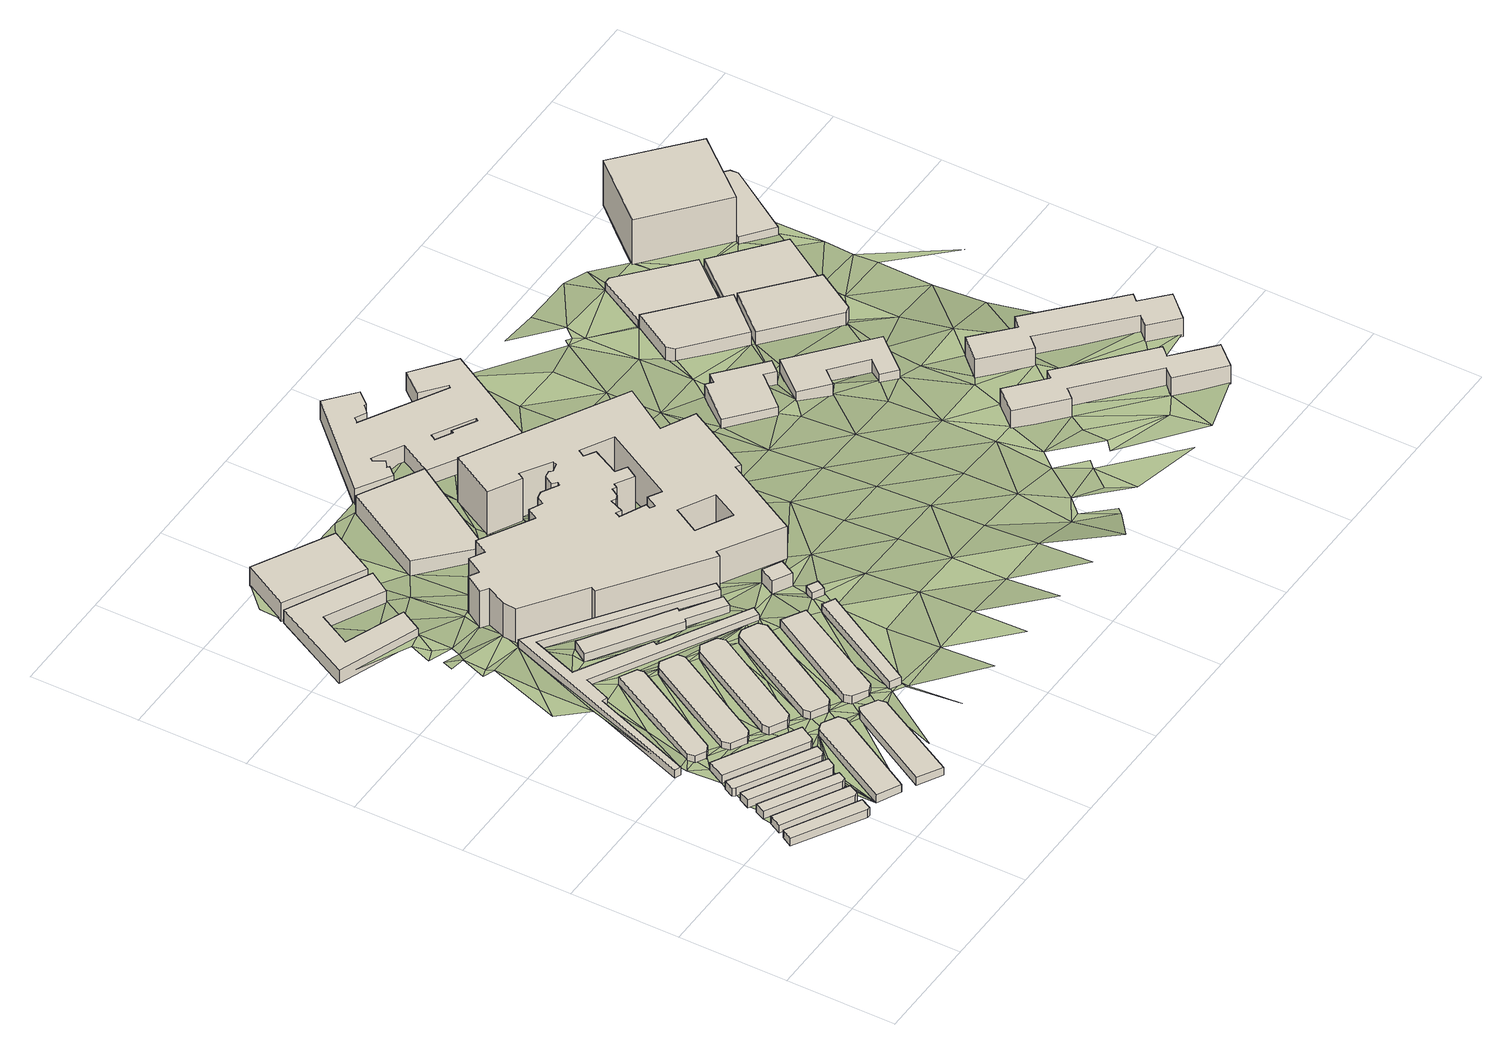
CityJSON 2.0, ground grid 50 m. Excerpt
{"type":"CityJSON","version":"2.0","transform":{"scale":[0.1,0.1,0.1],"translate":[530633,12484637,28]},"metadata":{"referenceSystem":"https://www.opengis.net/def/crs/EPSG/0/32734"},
"CityObjects":{
"building1":{"type":"Building","attributes":{"building":"warehouse","building:levels":1,"building_height":4.1,"plus_code":"4FRW3F74+6J5","ground_height":43.97,"roof_height":48.07},"geometry":[{"type":"Solid","lod":"1","boundaries":[[[[0,1,2,3]],[[1,4,5,2]],[[4,6,7,5]],[[6,8,9,7]],[[8,0,3,9]],[[3,2,5,7,9]],[[8,6,4,1,0]]]]}]},
"building2":{"type":"Building","attributes":{"building":"warehouse","building:levels":1,"building_height":4.1,"plus_code":"4FRW3F74+6MM","ground_height":43.97,"roof_height":48.07},"geometry":[{"type":"Solid","lod":"1","boundaries":[[[[10,11,12,13]],[[11,14,15,12]],[[14,16,17,15]],[[16,18,19,17]],[[18,10,13,19]],[[13,12,15,17,19]],[[18,16,14,11,10]]]]}]},
"building3":{"type":"Building","attributes":{"building":"warehouse","building:levels":1,"building_height":4.1,"plus_code":"4FRW3F74+7M8","ground_height":44.32,"roof_height":48.42},"geometry":[{"type":"Solid","lod":"1","boundaries":[[[[20,21,22,23]],[[21,24,25,22]],[[24,26,27,25]],[[26,28,29,27]],[[28,20,23,29]],[[23,22,25,27,29]],[[28,26,24,21,20]]]]}]},
"building4":{"type":"Building","attributes":{"building":"warehouse","building:levels":1,"building_height":4.1,"plus_code":"4FRW3F74+7MX","ground_height":44.83,"roof_height":48.93},"geometry":[{"type":"Solid","lod":"1","boundaries":[[[[30,31,32,33]],[[31,34,35,32]],[[34,36,37,35]],[[36,38,39,37]],[[38,30,33,39]],[[33,32,35,37,39]],[[38,36,34,31,30]]]]}]},
"building5":{"type":"Building","attributes":{"building":"warehouse","building:levels":1,"building_height":4.1,"plus_code":"4FRW3F74+8PF","ground_height":44.83,"roof_height":48.93},"geometry":[{"type":"Solid","lod":"1","boundaries":[[[[40,41,42,43]],[[41,44,45,42]],[[44,46,47,45]],[[46,48,49,47]],[[48,50,51,49]],[[50,40,43,51]],[[43,42,45,47,49,51]],[[50,48,46,44,41,40]]]]}]},
"building6":{"type":"Building","attributes":{"building":"warehouse","building:levels":1,"building_height":4.1,"plus_code":"4FRW3F74+9P4","ground_height":45.33,"roof_height":49.43},"geometry":[{"type":"Solid","lod":"1","boundaries":[[[[52,53,54,55]],[[53,56,57,54]],[[56,58,59,57]],[[58,60,61,59]],[[60,52,55,61]],[[55,54,57,59,61]],[[60,58,56,53,52]]]]}]},
"building7":{"type":"Building","attributes":{"building":"warehouse","building:levels":1,"building_height":4.1,"plus_code":"4FRW3F74+6RJ","ground_height":43.97,"roof_height":48.07},"geometry":[{"type":"Solid","lod":"1","boundaries":[[[[62,63,64,65]],[[63,66,67,64]],[[66,68,69,67]],[[68,70,71,69]],[[70,72,73,71]],[[72,62,65,73]],[[65,64,67,69,71,73]],[[72,70,68,66,63,62]]]]}]},
"building8":{"type":"Building","attributes":{"building":"warehouse","building:levels":1,"building_height":4.1,"plus_code":"4FRW3F74+GP9","ground_height":44.05,"roof_height":48.15},"geometry":[{"type":"Solid","lod":"1","boundaries":[[[[74,75,76,77]],[[75,78,79,76]],[[78,80,81,79]],[[80,82,83,81]],[[82,84,85,83]],[[84,86,87,85]],[[86,74,77,87]],[[77,76,79,81,83,85,87]],[[86,84,82,80,78,75,74]]]]}]},
"building9":{"type":"Building","attributes":{"building":"warehouse","building:levels":1,"building_height":4.1,"plus_code":"4FRW3F74+5VW","ground_height":44.79,"roof_height":48.89},"geometry":[{"type":"Solid","lod":"1","boundaries":[[[[88,89,90,91]],[[89,92,93,90]],[[92,94,95,93]],[[94,96,97,95]],[[96,98,99,97]],[[98,88,91,99]],[[91,90,93,95,97,99]],[[98,96,94,92,89,88]]]]}]},
"building10":{"type":"Building","attributes":{"building":"warehouse","building:levels":1,"building_height":4.1,"plus_code":"4FRW3F74+FRJ","ground_height":44.05,"roof_height":48.15},"geometry":[{"type":"Solid","lod":"1","boundaries":[[[[100,101,102,103]],[[101,104,105,102]],[[104,106,107,105]],[[106,108,109,107]],[[108,110,111,109]],[[110,112,113,111]],[[112,114,115,113]],[[114,100,103,115]],[[103,102,105,107,109,111,113,115]],[[114,112,110,108,106,104,101,100]]]]}]},
"building11":{"type":"Building","attributes":{"building":"warehouse","building:levels":1,"building_height":4.1,"plus_code":"4FRW3F74+FV4","ground_height":44.62,"roof_height":48.72},"geometry":[{"type":"Solid","lod":"1","boundaries":[[[[116,117,118,119]],[[117,120,121,118]],[[120,122,123,121]],[[122,124,125,123]],[[124,126,127,125]],[[126,128,129,127]],[[128,130,131,129]],[[130,116,119,131]],[[119,118,121,123,125,127,129,131]],[[130,128,126,124,122,120,117,116]]]]}]},
"building12":{"type":"Building","attributes":{"address":"20 Brickfield Road Salt River Cape Town","building":"industrial","building:levels":2,"building_height":6.9,"plus_code":"4FRW3F84+2QG","ground_height":38.12,"roof_height":45.02},"geometry":[{"type":"Solid","lod":"1","boundaries":[[[[132,133,134,135]],[[133,136,137,134]],[[136,138,139,137]],[[138,140,141,139]],[[140,142,143,141]],[[142,144,145,143]],[[144,146,147,145]],[[146,132,135,147]],[[135,134,137,139,141,143,145,147]],[[146,144,142,140,138,136,133,132]]]]}]},
"building13":{"type":"Building","attributes":{"building":"warehouse","building:levels":1,"building_height":4.1,"plus_code":"4FRW3F74+JV7","ground_height":42.36,"roof_height":46.46},"geometry":[{"type":"Solid","lod":"1","boundaries":[[[[148,149,150,151]],[[149,152,153,150]],[[152,154,155,153]],[[154,156,157,155]],[[156,158,159,157]],[[158,160,161,159]],[[160,162,163,161]],[[162,164,165,163]],[[164,166,167,165]],[[166,168,169,167]],[[168,170,171,169]],[[170,172,173,171]],[[172,174,175,173]],[[174,148,151,175]],[[151,150,153,155,157,159,161,163,165,167,169,171,173,175]],[[174,172,170,168,166,164,162,160,158,156,154,152,149,148]]]]}]},
"building14":{"type":"Building","attributes":{"building":"warehouse","building:levels":1,"building_height":4.1,"plus_code":"4FRW3F74+CW9","ground_height":44.39,"roof_height":48.49},"geometry":[{"type":"Solid","lod":"1","boundaries":[[[[176,177,178,179]],[[177,180,181,178]],[[180,182,183,181]],[[182,184,185,183]],[[184,186,187,185]],[[186,188,189,187]],[[188,190,191,189]],[[190,176,179,191]],[[179,178,181,183,185,187,189,191]],[[190,188,186,184,182,180,177,176]]]]}]},
"building15":{"type":"Building","attributes":{"address":"Brickfield Park 16 Brickfield Road Salt River Cape Town","building":"industrial","building:levels":3,"building_height":9.7,"plus_code":"4FRW3F84+4Q7","ground_height":37.23,"roof_height":46.93},"geometry":[{"type":"Solid","lod":"1","boundaries":[[[[192,193,194,195]],[[193,196,197,194]],[[196,198,199,197]],[[198,192,195,199]],[[195,194,197,199]],[[198,196,193,192]]]]}]},
"building16":{"type":"Building","attributes":{"building":"warehouse","building:levels":1,"building_height":4.1,"plus_code":"4FRW3F75+92M","ground_height":44.39,"roof_height":48.49},"geometry":[{"type":"Solid","lod":"1","boundaries":[[[[200,201,202,203]],[[201,204,205,202]],[[204,206,207,205]],[[206,208,209,207]],[[208,210,211,209]],[[210,200,203,211]],[[203,202,205,207,209,211]],[[210,208,206,204,201,200]]]]}]},
"building17":{"type":"Building","attributes":{"building":"warehouse","building:levels":1,"building_height":4.1,"plus_code":"4FRW3F74+MW2","ground_height":43.27,"roof_height":47.37},"geometry":[{"type":"Solid","lod":"1","boundaries":[[[[212,213,214,215]],[[213,216,217,214]],[[216,218,219,217]],[[218,220,221,219]],[[220,222,223,221]],[[222,224,225,223]],[[224,226,227,225]],[[226,212,215,227]],[[215,214,217,219,221,223,225,227]],[[226,224,222,220,218,216,213,212]]]]}]},
"building18":{"type":"Building","attributes":{"building":"warehouse","building:levels":1,"building_height":4.1,"plus_code":"4FRW3F75+933","ground_height":45.38,"roof_height":49.48},"geometry":[{"type":"Solid","lod":"1","boundaries":[[[[228,229,230,231]],[[229,232,233,230]],[[232,234,235,233]],[[234,228,231,235]],[[231,230,233,235]],[[234,232,229,228]]]]}]},
"building19":{"type":"Building","attributes":{"building":"yes","building:levels":1,"building_height":4.1,"plus_code":"4FRW3F75+F56","ground_height":44.02,"roof_height":48.12},"geometry":[{"type":"Solid","lod":"1","boundaries":[[[[236,237,238,239]],[[237,240,241,238]],[[240,242,243,241]],[[242,236,239,243]],[[239,238,241,243]],[[242,240,237,236]]]]}]},
"building20":{"type":"Building","attributes":{"address":"Store-All 16 Pickwick Road Salt River Cape Town","building":"office","building:levels":2,"building_height":6.9,"plus_code":"4FRW3F75+G4H","ground_height":44.02,"roof_height":50.92},"geometry":[{"type":"Solid","lod":"1","boundaries":[[[[244,245,246,247]],[[245,248,249,246]],[[248,250,251,249]],[[250,244,247,251]],[[247,246,249,251]],[[250,248,245,244]]]]}]},
"building21":{"type":"Building","attributes":{"building":"parking","building:levels":3,"amenity":"parking","building_height":9.7,"plus_code":"4FRW3F84+2XW","ground_height":35.94,"roof_height":45.64},"geometry":[{"type":"Solid","lod":"1","boundaries":[[[[252,253,254,255]],[[253,256,257,254]],[[256,258,259,257]],[[258,252,255,259]],[[255,254,257,259]],[[258,256,253,252]]]]}]},
"building22":{"type":"Building","attributes":{"address":"Upper East Side 31 Brickfield Road 7935 Cape Town","building":"apartments","building:levels":8,"building:flats":"250","building_height":23.7,"plus_code":"4FRW3F74+QXM","ground_height":35.68,"roof_height":59.38},"geometry":[{"type":"Solid","lod":"1","boundaries":[[[[260,261,262,263]],[[261,264,265,262]],[[264,266,267,265]],[[266,268,269,267]],[[268,270,271,269]],[[270,272,273,271]],[[272,274,275,273]],[[274,276,277,275]],[[276,278,279,277]],[[278,280,281,279]],[[280,282,283,281]],[[282,284,285,283]],[[284,286,287,285]],[[286,288,289,287]],[[288,290,291,289]],[[290,292,293,291]],[[292,294,295,293]],[[294,296,297,295]],[[296,298,299,297]],[[298,300,301,299]],[[300,302,303,301]],[[302,304,305,303]],[[304,306,307,305]],[[306,308,309,307]],[[308,310,311,309]],[[310,312,313,311]],[[312,314,315,313]],[[314,316,317,315]],[[316,318,319,317]],[[318,320,321,319]],[[320,322,323,321]],[[322,324,325,323]],[[324,326,327,325]],[[326,328,329,327]],[[328,330,331,329]],[[330,260,263,331]],[[332,333,334,335]],[[333,336,337,334]],[[336,338,339,337]],[[338,340,341,339]],[[340,342,343,341]],[[342,344,345,343]],[[344,346,347,345]],[[346,348,349,347]],[[348,350,351,349]],[[350,352,353,351]],[[352,354,355,353]],[[354,356,357,355]],[[356,358,359,357]],[[358,360,361,359]],[[360,362,363,361]],[[362,364,365,363]],[[364,366,367,365]],[[366,368,369,367]],[[368,370,371,369]],[[370,372,373,371]],[[372,332,335,373]],[[374,375,376,377]],[[375,378,379,376]],[[378,380,381,379]],[[380,374,377,381]],[[263,262,265,267,269,271,273,275,277,279,281,283,285,287,289,291,293,295,297,299,301,303,305,307,309,311,313,315,317,319,321,323,325,327,329,331],[335,334,337,339,341,343,345,347,349,351,353,355,357,359,361,363,365,367,369,371,373],[377,376,379,381]],[[330,328,326,324,322,320,318,316,314,312,310,308,306,304,302,300,298,296,294,292,290,288,286,284,282,280,278,276,274,272,270,268,266,264,261,260],[372,370,368,366,364,362,360,358,356,354,352,350,348,346,344,342,340,338,336,333,332],[380,378,375,374]]]]}]},
"building23":{"type":"Building","attributes":{"address":"Brickworks 15 Brickfield Road Salt River Cape Town","building":"yes","building:levels":3,"building_height":9.7,"plus_code":"4FRW3F85+46V","ground_height":33.22,"roof_height":42.92},"geometry":[{"type":"Solid","lod":"1","boundaries":[[[[382,383,384,385]],[[383,386,387,384]],[[386,388,389,387]],[[388,390,391,389]],[[390,392,393,391]],[[392,394,395,393]],[[394,396,397,395]],[[396,398,399,397]],[[398,400,401,399]],[[400,402,403,401]],[[402,404,405,403]],[[404,406,407,405]],[[406,408,409,407]],[[408,410,411,409]],[[410,412,413,411]],[[412,414,415,413]],[[414,416,417,415]],[[416,418,419,417]],[[418,420,421,419]],[[420,422,423,421]],[[422,424,425,423]],[[424,382,385,425]],[[426,427,428,429]],[[427,430,431,428]],[[430,432,433,431]],[[432,434,435,433]],[[434,436,437,435]],[[436,426,429,437]],[[385,384,387,389,391,393,395,397,399,401,403,405,407,409,411,413,415,417,419,421,423,425],[429,428,431,433,435,437]],[[424,422,420,418,416,414,412,410,408,406,404,402,400,398,396,394,392,390,388,386,383,382],[436,434,432,430,427,426]]]]}]},
"building24":{"type":"Building","attributes":{"address":"Salt River Cape Town","building":"industrial","building:levels":2,"building_height":6.9,"plus_code":"4FRW3F75+RH3","ground_height":32.86,"roof_height":39.76},"geometry":[{"type":"Solid","lod":"1","boundaries":[[[[438,439,440,441]],[[439,442,443,440]],[[442,444,445,443]],[[444,446,447,445]],[[446,448,449,447]],[[448,450,451,449]],[[450,452,453,451]],[[452,438,441,453]],[[441,440,443,445,447,449,451,453]],[[452,450,448,446,444,442,439,438]]]]}]},
"building25":{"type":"Building","attributes":{"address":"Salt River Cape Town","building":"industrial","building:levels":2,"building_height":6.9,"plus_code":"4FRW3F75+MPQ","ground_height":33.14,"roof_height":40.04},"geometry":[{"type":"Solid","lod":"1","boundaries":[[[[454,455,456,457]],[[455,458,459,456]],[[458,460,461,459]],[[460,462,463,461]],[[462,464,465,463]],[[464,466,467,465]],[[466,468,469,467]],[[468,454,457,469]],[[457,456,459,461,463,465,467,469]],[[468,466,464,462,460,458,455,454]]]]}]},
"building26":{"type":"Building","attributes":{"address":"Salt River Cape Town","building":"dormitory","building:levels":3,"beds":"45","residential":"university","building_height":9.7,"plus_code":"4FRW3F75+8WF","ground_height":36.84,"roof_height":46.54},"geometry":[{"type":"Solid","lod":"1","boundaries":[[[[470,471,472,473]],[[471,474,475,472]],[[474,476,477,475]],[[476,478,479,477]],[[478,480,481,479]],[[480,482,483,481]],[[482,484,485,483]],[[484,486,487,485]],[[486,488,489,487]],[[488,490,491,489]],[[490,492,493,491]],[[492,470,473,493]],[[473,472,475,477,479,481,483,485,487,489,491,493]],[[492,490,488,486,484,482,480,478,476,474,471,470]]]]}]},
"building27":{"type":"Building","attributes":{"address":"Salt River Cape Town","building":"industrial","building:levels":2,"building_height":6.9,"plus_code":"4FRW3F75+WMG","ground_height":31.26,"roof_height":38.16},"geometry":[{"type":"Solid","lod":"1","boundaries":[[[[494,495,496,497]],[[495,498,499,496]],[[498,500,501,499]],[[500,502,503,501]],[[502,494,497,503]],[[497,496,499,501,503]],[[502,500,498,495,494]]]]}]},
"building28":{"type":"Building","attributes":{"address":"Cape Sidecar Adventures 1 Dickens Road Salt River Cape Town","building":"industrial","building:levels":2,"building_height":6.9,"plus_code":"4FRW3F75+RRC","ground_height":31.26,"roof_height":38.16},"geometry":[{"type":"Solid","lod":"1","boundaries":[[[[504,505,506,507]],[[505,508,509,506]],[[508,510,511,509]],[[510,512,513,511]],[[512,504,507,513]],[[507,506,509,511,513]],[[512,510,508,505,504]]]]}]},
"building29":{"type":"Building","attributes":{"address":"Salt River Cape Town","building":"industrial","building:levels":1,"building_height":4.1,"plus_code":"4FRW3F85+2PP","ground_height":30.61,"roof_height":34.71},"geometry":[{"type":"Solid","lod":"1","boundaries":[[[[514,515,516,517]],[[515,518,519,516]],[[518,520,521,519]],[[520,522,523,521]],[[522,514,517,523]],[[517,516,519,521,523]],[[522,520,518,515,514]]]]}]},
"building30":{"type":"Building","attributes":{"address":"Salt River Cape Town","building":"dormitory","building:levels":3,"beds":"45","residential":"university","building_height":9.7,"plus_code":"4FRW3F76+C26","ground_height":37.12,"roof_height":46.82},"geometry":[{"type":"Solid","lod":"1","boundaries":[[[[524,525,526,527]],[[525,528,529,526]],[[528,530,531,529]],[[530,532,533,531]],[[532,534,535,533]],[[534,536,537,535]],[[536,538,539,537]],[[538,540,541,539]],[[540,542,543,541]],[[542,544,545,543]],[[544,546,547,545]],[[546,524,527,547]],[[527,526,529,531,533,535,537,539,541,543,545,547]],[[546,544,542,540,538,536,534,532,530,528,525,524]]]]}]},
"building31":{"type":"Building","attributes":{"address":"Salt River Cape Town","building":"industrial","building:levels":1,"building_height":4.1,"plus_code":"4FRW3F75+VV5","ground_height":29.79,"roof_height":33.89},"geometry":[{"type":"Solid","lod":"1","boundaries":[[[[548,549,550,551]],[[549,552,553,550]],[[552,554,555,553]],[[554,548,551,555]],[[551,550,553,555]],[[554,552,549,548]]]]}]},
"building32":{"type":"Building","attributes":{"address":"Industria House 350 Victoria Road Salt River Cape Town","building":"commercial","building:levels":8,"building_height":23.7,"plus_code":"4FRW3F85+4WF","ground_height":29,"roof_height":52.7},"geometry":[{"type":"Solid","lod":"1","boundaries":[[[[556,557,558,559]],[[557,560,561,558]],[[560,562,563,561]],[[562,556,559,563]],[[559,558,561,563]],[[562,560,557,556]]]]}]},
"building33":{"type":"Building","attributes":{"address":"352 Victoria Road Salt River Cape Town","building":"retail","building:levels":1,"building_height":4.1,"plus_code":"4FRW3F86+223","ground_height":28.65,"roof_height":32.75},"geometry":[{"type":"Solid","lod":"1","boundaries":[[[[564,565,566,567]],[[565,568,569,566]],[[568,570,571,569]],[[570,572,573,571]],[[572,574,575,573]],[[574,564,567,575]],[[567,566,569,571,573,575]],[[574,572,570,568,565,564]]]]}]},
"terrain1":{"type":"TINRelief","geometry":[{"type":"CompositeSurface","lod":"1","boundaries":[[[26,24,576]],[[16,577,0]],[[578,579,34]],[[580,26,576]],[[581,582,583]],[[584,585,46]],[[582,586,587]],[[588,587,589]],[[579,590,34]],[[586,591,587]],[[589,587,591]],[[72,592,580]],[[26,580,592]],[[591,586,593]],[[590,592,72]],[[50,581,583]],[[38,46,585]],[[581,56,582]],[[589,594,588]],[[72,36,590]],[[593,586,595]],[[34,590,36]],[[596,597,593]],[[598,595,586]],[[595,596,593]],[[72,599,36]],[[594,600,588]],[[50,56,581]],[[601,598,586]],[[38,48,46]],[[586,60,601]],[[36,599,38]],[[602,603,604]],[[589,74,594]],[[599,48,38]],[[58,56,50]],[[50,48,599]],[[605,606,598]],[[607,608,609]],[[605,598,601]],[[610,172,607]],[[600,594,611]],[[58,50,599]],[[114,597,596]],[[606,605,612]],[[606,612,613]],[[60,58,599]],[[614,605,601]],[[609,608,615]],[[601,60,614]],[[611,594,74]],[[603,616,604]],[[60,599,617]],[[614,60,618]],[[618,60,617]],[[618,619,614]],[[608,607,172]],[[114,84,597]],[[620,621,615]],[[622,611,74]],[[623,621,620]],[[606,613,624]],[[625,619,618]],[[626,623,627]],[[628,629,630]],[[617,631,618]],[[617,632,631]],[[172,615,608]],[[613,612,124]],[[627,623,633]],[[634,632,604]],[[622,74,635]],[[636,630,637]],[[615,172,620]],[[634,604,616]],[[636,637,638]],[[631,632,634]],[[619,625,639]],[[635,74,86]],[[620,640,623]],[[641,642,643]],[[628,630,636]],[[644,631,634]],[[636,638,628]],[[623,640,633]],[[645,646,631]],[[647,648,212]],[[86,84,112]],[[112,635,86]],[[649,650,651]],[[648,647,166]],[[641,652,642]],[[644,645,631]],[[84,114,112]],[[640,620,172]],[[634,653,644]],[[613,124,624]],[[654,655,656]],[[638,633,657]],[[658,212,648]],[[635,112,659]],[[660,644,653]],[[647,212,226]],[[639,117,619]],[[653,650,649]],[[226,166,647]],[[628,638,661]],[[640,657,633]],[[660,653,649]],[[172,662,640]],[[622,635,663]],[[643,642,664]],[[184,639,625]],[[655,654,665]],[[657,661,638]],[[654,656,666]],[[661,652,628]],[[660,649,667]],[[667,668,660]],[[652,664,642]],[[659,624,122]],[[646,645,177]],[[669,662,172]],[[212,658,670]],[[624,124,122]],[[671,672,673]],[[674,657,640]],[[667,649,675]],[[649,671,675]],[[659,663,635]],[[667,676,668]],[[671,673,675]],[[224,166,226]],[[670,677,212]],[[670,658,678]],[[652,661,679]],[[657,680,661]],[[184,117,639]],[[664,652,679]],[[172,681,669]],[[140,666,656]],[[662,669,682]],[[663,659,122]],[[679,661,680]],[[678,677,670]],[[683,622,663]],[[120,117,184]],[[673,684,675]],[[140,664,679]],[[122,120,663]],[[645,201,177]],[[120,184,182]],[[680,685,686]],[[686,679,680]],[[668,676,687]],[[224,688,166]],[[232,676,667]],[[689,681,172]],[[673,690,684]],[[663,120,182]],[[678,691,677]],[[679,692,140]],[[686,692,679]],[[166,688,693]],[[182,180,663]],[[675,684,694]],[[216,677,695]],[[140,192,666]],[[669,681,696]],[[683,180,177]],[[697,698,686]],[[663,180,683]],[[686,698,692]],[[683,177,201]],[[140,692,192]],[[224,222,688]],[[694,229,675]],[[677,691,695]],[[676,232,687]],[[220,688,222]],[[687,683,201]],[[698,699,692]],[[691,220,695]],[[689,696,681]],[[688,220,693]],[[683,245,691]],[[687,245,683]],[[700,701,192]],[[702,687,232]],[[703,694,684]],[[220,691,244]],[[704,192,692]],[[699,698,705]],[[684,706,707]],[[245,687,702]],[[220,244,693]],[[232,229,702]],[[696,689,693]],[[245,244,691]],[[703,229,694]],[[684,707,703]],[[693,244,696]],[[229,708,702]],[[236,245,702]],[[696,244,709]],[[699,705,710]],[[700,192,704]],[[236,248,245]],[[236,711,248]],[[712,699,710]],[[708,229,713]],[[714,699,712]],[[713,229,703]],[[709,244,715]],[[713,711,708]],[[710,716,717]],[[717,712,710]],[[718,700,704]],[[711,719,248]],[[715,244,250]],[[720,721,722]],[[250,248,719]],[[699,714,258]],[[707,723,703]],[[724,721,720]],[[713,719,711]],[[725,712,717]],[[707,726,723]],[[727,728,729]],[[712,730,714]],[[731,725,717]],[[732,721,733]],[[733,721,724]],[[250,719,715]],[[734,735,724]],[[736,718,704]],[[731,737,738]],[[739,713,703]],[[724,735,740]],[[733,724,740]],[[738,741,731]],[[741,725,731]],[[742,733,740]],[[743,738,737]],[[739,703,723]],[[740,744,742]],[[741,745,725]],[[728,727,746]],[[747,742,744]],[[258,714,730]],[[704,258,736]],[[748,745,741]],[[719,713,749]],[[744,740,750]],[[740,751,750]],[[752,745,748]],[[744,750,753]],[[713,739,749]],[[748,754,755]],[[756,736,258]],[[730,757,258]],[[752,748,755]],[[758,715,719]],[[750,751,759]],[[757,756,258]],[[760,761,756]],[[757,730,762]],[[739,723,763]],[[749,764,719]],[[757,765,756]],[[760,756,765]],[[766,759,767]],[[768,763,723]],[[769,770,715]],[[771,759,751]],[[769,715,758]],[[758,719,764]],[[772,773,767]],[[774,762,730]],[[767,759,771]],[[749,739,775]],[[763,776,739]],[[777,757,762]],[[772,767,771]],[[764,749,775]],[[739,776,775]],[[777,762,774]],[[769,758,778]],[[779,780,781]],[[774,730,290]],[[782,781,780]],[[758,764,783]],[[776,763,784]],[[783,764,775]],[[781,785,779]],[[786,769,778]],[[787,784,763]],[[788,778,758]],[[789,785,781]],[[775,776,790]],[[758,783,788]],[[777,774,791]],[[790,776,784]],[[792,786,290]],[[786,778,793]],[[794,783,775]],[[784,787,795]],[[791,774,290]],[[788,793,778]],[[794,775,790]],[[795,796,784]],[[777,791,797]],[[796,798,784]],[[790,784,798]],[[788,783,799]],[[795,800,796]],[[786,793,801]],[[799,783,794]],[[404,777,797]],[[290,786,802]],[[803,793,788]],[[801,802,786]],[[804,790,798]],[[290,805,791]],[[793,806,801]],[[788,799,803]],[[797,791,805]],[[807,794,790]],[[808,798,809]],[[806,802,801]],[[805,290,802]],[[810,806,793]],[[798,808,811]],[[790,804,807]],[[799,794,807]],[[804,798,811]],[[803,812,793]],[[793,812,810]],[[811,808,809]],[[404,797,813]],[[450,802,806]],[[797,805,813]],[[803,799,814]],[[815,804,811]],[[804,816,807]],[[807,814,799]],[[812,817,810]],[[802,818,805]],[[802,450,819]],[[820,811,809]],[[821,812,803]],[[807,816,822]],[[814,823,803]],[[404,813,824]],[[448,446,450]],[[807,822,814]],[[813,805,824]],[[817,825,810]],[[802,819,818]],[[812,821,817]],[[821,803,823]],[[819,450,446]],[[826,827,816]],[[474,822,816]],[[824,805,818]],[[817,828,825]],[[816,827,474]],[[822,829,814]],[[454,828,817]],[[823,814,830]],[[818,819,831]],[[832,821,823]],[[833,831,819]],[[826,834,835]],[[836,821,837]],[[819,446,838]],[[839,814,829]],[[832,837,821]],[[827,826,835]],[[828,454,840]],[[818,841,824]],[[839,830,814]],[[842,843,824]],[[823,830,832]],[[838,446,840]],[[842,824,841]],[[833,819,838]],[[827,835,474]],[[844,840,454]],[[845,835,834]],[[846,836,837]],[[818,831,847]],[[837,832,846]],[[848,849,850]],[[842,841,849]],[[841,818,847]],[[840,844,851]],[[852,829,853]],[[474,854,855]],[[844,454,856]],[[857,830,839]],[[829,858,839]],[[840,851,838]],[[835,854,474]],[[859,841,847]],[[839,860,857]],[[852,858,829]],[[835,845,854]],[[849,841,861]],[[860,839,858]],[[830,857,862]],[[862,856,454]],[[863,850,849]],[[859,861,841]],[[857,860,546]],[[864,855,854]],[[865,851,844]],[[858,852,866]],[[865,844,856]],[[522,859,847]],[[867,854,845]],[[851,504,838]],[[849,861,863]],[[852,868,866]],[[862,857,869]],[[546,869,857]],[[858,866,528]],[[862,865,856]],[[494,522,847]],[[494,838,504]],[[546,544,542]],[[869,546,542]],[[870,866,868]],[[871,522,494]],[[862,872,865]],[[504,871,494]],[[869,872,862]],[[873,528,866]],[[861,874,863]],[[861,875,874]],[[876,866,870]],[[877,865,872]],[[868,878,879]],[[514,522,871]],[[873,866,876]],[[504,880,871]],[[879,878,881]],[[882,874,875]],[[870,868,883]],[[872,884,877]],[[882,875,885]],[[542,886,869]],[[885,875,514]],[[870,883,876]],[[877,884,887]],[[871,888,514]],[[887,880,504]],[[872,869,889]],[[882,885,890]],[[542,891,886]],[[890,885,888]],[[892,891,542]],[[514,888,885]],[[880,887,884]],[[884,872,889]],[[869,886,889]],[[882,890,893]],[[894,890,888]],[[880,884,895]],[[896,888,897]],[[898,884,889]],[[888,548,897]],[[557,893,890]],[[896,894,888]],[[895,884,898]],[[899,548,880]],[[548,896,897]],[[895,899,880]],[[900,896,548]],[[548,899,900]],[[901,895,898]],[[902,900,899]],[[900,902,572]],[[557,903,904]]]}]}
},
"vertices":[
[391,189,160],[76,363,160],[76,363,201],[391,189,201],[46,314,160],[46,314,201],[351,139,160],[351,139,201],[366,139,160],[366,139,201],
[438,273,160],[121,448,160],[121,448,201],[438,273,201],[90,391,160],[90,391,201],[397,224,160],[397,224,201],[416,227,160],[416,227,201],
[480,348,163],[148,532,163],[148,532,204],[480,348,204],[125,487,163],[125,487,204],[442,309,163],[442,309,204],[461,312,163],[461,312,204],
[171,619,168],[147,571,168],[147,571,209],[171,619,209],[487,380,168],[487,380,209],[502,387,168],[502,387,209],[523,425,168],[523,425,209],
[197,705,168],[174,662,168],[174,662,209],[197,705,209],[183,648,168],[183,648,209],[528,456,168],[528,456,209],[545,462,168],[545,462,209],[564,501,168],[564,501,209],
[257,812,173],[213,732,173],[213,732,214],[257,812,214],[570,532,173],[570,532,214],[587,537,173],[587,537,214],[626,608,173],[626,608,214],
[549,102,160],[769,491,160],[769,491,201],[549,102,201],[766,525,160],[766,525,201],[698,564,160],[698,564,201],[663,553,160],[663,553,201],[442,155,160],[442,155,201],
[519,1393,161],[267,923,161],[267,923,201],[519,1393,201],[272,889,161],[272,889,201],[319,864,161],[319,864,201],[350,878,161],[350,878,201],[597,1322,161],[597,1322,201],[593,1352,161],[593,1352,201],
[851,479,168],[826,461,168],[826,461,209],[851,479,209],[606,69,168],[606,69,209],[714,7,168],[714,7,209],[930,403,168],[930,403,209],[925,437,168],[925,437,209],
[401,845,161],[408,810,161],[408,810,201],[401,845,201],[479,772,161],[479,772,201],[511,786,161],[511,786,201],[757,1229,161],[757,1229,201],[753,1261,161],[753,1261,201],[680,1301,161],[680,1301,201],[651,1288,161],[651,1288,201],
[670,694,166],[921,1139,166],[921,1139,207],[670,694,207],[912,1175,166],[912,1175,207],[842,1211,166],[842,1211,207],[811,1195,166],[811,1195,207],[563,754,166],[563,754,207],[564,723,166],[564,723,207],[639,682,166],[639,682,207],
[440,2340,101],[168,2445,101],[168,2445,170],[440,2340,170],[248,2596,101],[248,2596,170],[512,2463,101],[512,2463,170],[575,2564,101],[575,2564,170],[205,2752,101],[205,2752,170],[8,2378,101],[8,2378,170],[385,2240,101],[385,2240,170],
[201,914,144],[378,1384,144],[378,1384,185],[201,914,185],[404,1376,144],[404,1376,185],[454,1500,144],[454,1500,185],[1140,1117,144],[1140,1117,185],[1164,1157,144],[1164,1157,185],[776,1374,144],[776,1374,185],[787,1392,144],[787,1392,185],[463,1573,144],[463,1573,185],[542,1788,144],[542,1788,185],[1187,1324,144],[1187,1324,185],[1212,1360,144],[1212,1360,185],[519,1857,144],[519,1857,185],[172,923,144],[172,923,185],
[831,604,164],[1082,1046,164],[1082,1046,205],[831,604,205],[1074,1084,164],[1074,1084,205],[1005,1118,164],[1005,1118,205],[973,1110,164],[973,1110,205],[725,666,164],[725,666,205],[730,631,164],[730,631,205],[803,591,164],[803,591,205],
[685,2801,92],[335,2989,92],[335,2989,189],[685,2801,189],[216,2770,92],[216,2770,189],[567,2582,92],[567,2582,189],
[1240,959,164],[1137,1018,164],[1137,1018,205],[1240,959,205],[885,575,164],[885,575,205],[893,540,164],[893,540,205],[961,500,164],[961,500,205],[994,512,164],[994,512,205],
[571,1582,153],[944,1339,153],[944,1339,194],[571,1582,194],[956,1348,153],[956,1348,194],[1120,1242,153],[1120,1242,194],[1150,1289,153],[1150,1289,194],[987,1395,153],[987,1395,194],[996,1409,153],[996,1409,194],[618,1654,153],[618,1654,194],
[1083,425,174],[1347,890,174],[1347,890,215],[1083,425,215],[1292,919,174],[1292,919,215],[1033,452,174],[1033,452,215],
[1368,1036,160],[1344,994,160],[1344,994,201],[1368,1036,201],[1392,968,160],[1392,968,201],[1415,1011,160],[1415,1011,201],
[1333,1222,160],[1295,1150,160],[1295,1150,229],[1333,1222,229],[1378,1106,160],[1378,1106,229],[1416,1178,160],[1416,1178,229],
[930,2857,79],[706,2473,79],[706,2473,176],[930,2857,176],[929,2257,79],[929,2257,176],[1207,2705,79],[1207,2705,176],
[658,2122,77],[616,2146,77],[616,2146,314],[658,2122,314],[561,2060,77],[561,2060,314],[595,2036,77],[595,2036,314],[550,1945,77],[550,1945,314],[546,1884,77],[546,1884,314],[812,1693,77],[812,1693,314],[800,1670,77],[800,1670,314],[1233,1356,77],[1233,1356,314],[1248,1381,77],[1248,1381,314],[1521,1217,77],[1521,1217,314],[1719,1577,77],[1719,1577,314],[1742,1564,77],[1742,1564,314],[1911,1874,77],[1911,1874,314],[1762,1951,77],[1762,1951,314],[1896,2162,77],[1896,2162,314],[1200,2548,77],[1200,2548,314],[1083,2341,77],[1083,2341,314],[1225,2263,77],[1225,2263,314],[1242,2290,77],[1242,2290,314],[1373,2210,77],[1373,2210,314],[1365,2192,77],[1365,2192,314],[1327,2183,77],[1327,2183,314],[1313,2196,77],[1313,2196,314],[1283,2192,77],[1283,2192,314],[1255,2149,77],[1255,2149,314],[1276,2132,77],[1276,2132,314],[1268,2117,77],[1268,2117,314],[1193,2159,77],[1193,2159,314],[1159,2153,77],[1159,2153,314],[1139,2119,77],[1139,2119,314],[1080,2146,77],[1080,2146,314],[1049,2097,77],[1049,2097,314],[813,2231,77],[813,2231,314],[774,2163,77],[774,2163,314],[708,2200,77],[708,2200,314],[1625,2079,77],[1444,1749,77],[1444,1749,314],[1625,2079,314],[1385,1783,77],[1385,1783,314],[1357,1728,77],[1357,1728,314],[1336,1741,77],[1336,1741,314],[1345,1763,77],[1345,1763,314],[1228,1818,77],[1228,1818,314],[1239,1840,77],[1239,1840,314],[1264,1828,77],[1264,1828,314],[1292,1894,77],[1292,1894,314],[1312,1883,77],[1312,1883,314],[1332,1890,77],[1332,1890,314],[1355,1926,77],[1355,1926,314],[1371,1915,77],[1371,1915,314],[1383,1935,77],[1383,1935,314],[1465,1887,77],[1465,1887,314],[1499,1942,77],[1499,1942,314],[1449,1972,77],[1449,1972,314],[1512,2096,77],[1512,2096,314],[1464,2127,77],[1464,2127,314],[1483,2156,77],[1483,2156,314],[1537,1557,77],[1470,1434,77],[1470,1434,314],[1537,1557,314],[1313,1519,77],[1313,1519,314],[1380,1641,77],[1380,1641,314],
[1365,3284,52],[987,2895,52],[987,2895,149],[1365,3284,149],[1134,2804,52],[1134,2804,149],[1172,2846,52],[1172,2846,149],[1164,2854,52],[1164,2854,149],[1193,2876,52],[1193,2876,149],[1165,2922,52],[1165,2922,149],[1174,2934,52],[1174,2934,149],[1309,2861,52],[1309,2861,149],[1227,2709,52],[1227,2709,149],[1609,2487,52],[1609,2487,149],[1867,2939,52],[1867,2939,149],[1687,3080,52],[1687,3080,149],[1604,2980,52],[1604,2980,149],[1708,2893,52],[1708,2893,149],[1699,2884,52],[1699,2884,149],[1329,3093,52],[1329,3093,149],[1350,3114,52],[1350,3114,149],[1400,3089,52],[1400,3089,149],[1432,3120,52],[1432,3120,149],[1440,3116,52],[1440,3116,149],[1493,3177,52],[1493,3177,149],[1594,2701,52],[1587,2688,52],[1587,2688,149],[1594,2701,149],[1483,2748,52],[1483,2748,149],[1475,2735,52],[1475,2735,149],[1402,2776,52],[1402,2776,149],[1417,2802,52],[1417,2802,149],
[2302,1729,49],[2435,1880,49],[2435,1880,118],[2302,1729,118],[2479,1842,49],[2479,1842,118],[2524,1894,49],[2524,1894,118],[2330,2063,49],[2330,2063,118],[2296,2024,49],[2296,2024,118],[2267,2050,49],[2267,2050,118],[2122,1885,49],[2122,1885,118],
[2545,1869,51],[2412,1713,51],[2412,1713,120],[2545,1869,120],[2529,1614,51],[2529,1614,120],[2586,1680,51],[2586,1680,120],[2732,1556,51],[2732,1556,120],[2673,1486,51],[2673,1486,120],[2737,1431,51],[2737,1431,120],[2874,1590,51],[2874,1590,120],
[2785,995,88],[2691,890,88],[2691,890,185],[2785,995,185],[2881,722,88],[2881,722,185],[2922,767,88],[2922,767,185],[3230,494,88],[3230,494,185],[3189,448,88],[3189,448,185],[3374,284,88],[3374,284,185],[3460,381,88],[3460,381,185],[3293,530,88],[3293,530,185],[3332,573,88],[3332,573,185],[2974,891,88],[2974,891,185],[2943,856,88],[2943,856,185],
[2799,2237,33],[2503,2494,33],[2503,2494,102],[2799,2237,102],[2392,2305,33],[2392,2305,102],[2401,2267,33],[2401,2267,102],[2644,2061,33],[2644,2061,102],
[2813,2228,33],[2653,2046,33],[2653,2046,102],[2813,2228,102],[2938,1799,33],[2938,1799,102],[2970,1807,33],[2970,1807,102],[3083,1994,33],[3083,1994,102],
[2940,2482,26],[2662,2730,26],[2662,2730,67],[2940,2482,67],[2631,2729,26],[2631,2729,67],[2507,2501,26],[2507,2501,67],[2770,2281,26],[2770,2281,67],
[2877,1169,91],[3060,999,91],[3060,999,188],[2877,1169,188],[3109,1051,91],[3109,1051,188],[3443,741,91],[3443,741,188],[3400,695,91],[3400,695,188],[3515,589,91],[3515,589,188],[3618,698,91],[3618,698,188],[3507,802,91],[3507,802,188],[3536,833,91],[3536,833,188],[3178,1165,91],[3178,1165,188],[3135,1119,91],[3135,1119,188],[2972,1270,91],[2972,1270,188],
[3238,2241,18],[2961,2470,18],[2961,2470,59],[3238,2241,59],[2787,2264,18],[2787,2264,59],[3091,2007,18],[3091,2007,59],
[3398,2725,10],[3077,3007,10],[3077,3007,247],[3398,2725,247],[2831,2725,10],[2831,2725,247],[3163,2444,10],[3163,2444,247],
[3398,2725,7],[3163,2444,7],[3163,2444,48],[3398,2725,48],[3152,2429,7],[3152,2429,48],[3285,2323,7],[3285,2323,48],[3481,2626,7],[3481,2626,48],[3477,2662,7],[3477,2662,48],
[121,448,163],[76,363,163],[147,571,177],[148,532,177],[438,273,163],[328,642,175],[213,732,175],[197,705,177],[183,648,177],[171,619,177],[257,812,175],[204,887,175],[201,914,182],[267,923,175],[480,348,168],[272,889,175],[461,312,168],[319,864,175],[328,1142,170],[408,810,175],[401,845,175],[350,878,175],[479,772,173],[663,553,173],[378,1384,164],[579,642,173],[549,102,168],[579,142,168],[769,491,174],[564,723,173],[511,786,173],[328,1392,164],[328,1642,160],[218,1516,164],[172,923,182],[404,1376,164],[563,754,173],[579,892,173],[639,682,173],[345,1862,152],[826,461,174],[698,564,173],[730,631,171],[670,694,173],[328,1892,152],[290,1882,152],[454,1500,161],[333,2000,152],[757,1229,166],[725,666,171],[278,2020,138],[294,2065,138],[385,2240,138],[8,2378,138],[310,2224,138],[803,591,171],[766,525,171],[367,2038,138],[851,479,174],[579,1392,161],[328,2142,138],[272,2121,138],[383,2080,138],[829,892,171],[550,1945,144],[168,2445,138],[328,2392,126],[248,2596,115],[893,540,171],[885,575,171],[831,604,171],[579,1642,153],[463,1573,153],[1019,428,185],[930,403,174],[829,142,185],[440,2340,126],[925,437,174],[216,2770,105],[220,2872,105],[205,2752,115],[561,2060,129],[787,1392,157],[753,1261,166],[961,500,185],[579,2142,129],[546,1884,144],[1080,1142,164],[512,2463,116],[335,2989,105],[567,2582,101],[1033,452,185],[994,512,185],[800,1670,145],[829,1392,157],[1072,399,185],[1080,142,207],[1080,392,185],[595,2036,129],[1083,425,185],[1080,642,177],[944,1339,157],[776,1374,157],[579,2392,116],[616,2146,129],[829,1642,145],[812,1693,145],[1140,1117,164],[1331,392,198],[658,2122,129],[708,2200,119],[1240,959,174],[1080,1392,153],[1212,1360,145],[1331,142,215],[1164,1157,164],[706,2473,105],[1187,1324,153],[1331,642,182],[1120,1242,164],[1233,1356,145],[774,2163,119],[813,2231,119],[929,2257,119],[829,2892,84],[579,2892,92],[1344,994,174],[1581,642,185],[930,2857,84],[1049,2097,108],[1581,142,208],[1581,392,197],[1392,968,174],[1248,1381,145],[1080,2146,108],[1415,1011,174],[1083,2341,96],[1581,892,169],[1080,2392,96],[1521,1217,154],[1139,2119,108],[1159,2153,108],[987,2895,79],[1581,1142,154],[1228,1818,114],[1264,1828,114],[1239,1840,114],[1832,392,180],[1345,1763,129],[1225,2263,98],[1832,142,204],[1470,1434,137],[1380,1641,129],[1313,1519,129],[1200,2548,86],[1193,2159,108],[1292,1894,114],[1312,1883,114],[1336,1741,129],[1357,1728,129],[1134,2804,79],[1268,2117,98],[1255,2149,98],[1832,642,175],[1385,1783,114],[1283,2192,98],[1332,1890,114],[1276,2132,98],[1371,1915,114],[1242,2290,86],[1537,1557,118],[1355,1926,114],[1313,2196,98],[1832,892,161],[1465,1887,103],[1444,1749,129],[1373,2210,98],[1383,1935,114],[1327,2183,98],[1365,2192,98],[1172,2846,79],[1227,2709,79],[1832,1392,127],[1499,1942,103],[1193,2876,79],[1164,2854,79],[1331,2642,79],[2083,392,175],[1832,1142,143],[1309,2861,72],[1449,1972,114],[1512,2096,88],[2083,142,194],[1742,1564,109],[1719,1577,109],[1625,2079,88],[1483,2156,88],[1464,2127,88],[1581,2392,78],[2083,892,147],[2083,642,156],[1609,2487,78],[1832,1642,109],[1417,2802,72],[1402,2776,72],[1483,2748,70],[1475,2735,70],[2083,1142,134],[2334,392,98],[1594,2701,70],[1911,1874,91],[2334,142,148],[2083,1392,116],[1587,2688,70],[2334,642,133],[1832,2392,67],[1762,1951,91],[2083,1642,97],[2334,892,126],[2487,254,91],[2387,396,98],[1832,2642,59],[2456,467,98],[2334,1142,117],[2507,279,89],[2083,1892,78],[2083,2142,63],[2334,1392,101],[2563,623,100],[2083,2392,54],[2122,1885,78],[2584,892,104],[2584,392,89],[2657,281,89],[2302,1729,82],[2659,489,89],[2334,1642,82],[2083,2642,49],[2584,1142,102],[2684,517,100],[2631,701,100],[2412,1713,82],[2334,2392,40],[2334,2142,49],[2978,211,86],[2529,1614,67],[2691,890,104],[2584,1392,87],[2263,2676,37],[2435,1880,64],[2832,526,88],[2835,642,88],[2479,1842,51],[2785,995,101],[2737,1431,83],[2392,2305,40],[2673,1486,87],[2401,2267,49],[2807,498,65],[3085,392,92],[2586,1680,67],[2584,1642,67],[2644,2061,36],[2835,1142,98],[2524,1894,51],[2334,2642,37],[2307,2686,37],[2283,2701,37],[2584,1892,51],[3126,219,86],[2732,1556,59],[2503,2494,34],[2151,2903,43],[2352,2739,37],[2334,2892,32],[2653,2046,36],[2974,891,104],[2943,856,101],[3189,448,92],[2922,767,101],[2835,1642,59],[2835,1392,83],[3060,999,104],[2507,2501,34],[2877,1169,98],[2631,2729,28],[2874,1590,59],[2584,2892,22],[3230,494,105],[2938,1799,45],[3085,892,104],[3374,284,105],[3332,573,111],[3085,1392,91],[3336,642,111],[2787,2264,33],[3085,1642,39],[3443,741,111],[2690,2849,22],[2662,2730,28],[3400,695,111],[2970,1807,34],[3293,530,111],[3485,435,108],[3091,2007,34],[3460,381,105],[2828,2729,21],[3515,589,112],[3085,1892,34],[2835,2642,21],[3336,1392,38],[3083,1994,34],[2961,2470,20],[3336,1642,17],[2831,2725,21],[3336,1142,96],[3536,833,101],[2959,2879,15],[3163,2444,20],[3327,2001,20],[3152,2429,20],[3085,2392,20],[3336,1892,20],[3336,2142,18],[3285,2323,14],[3587,1642,13],[3336,2392,14],[3398,2725,11],[3336,2892,6]
]}
